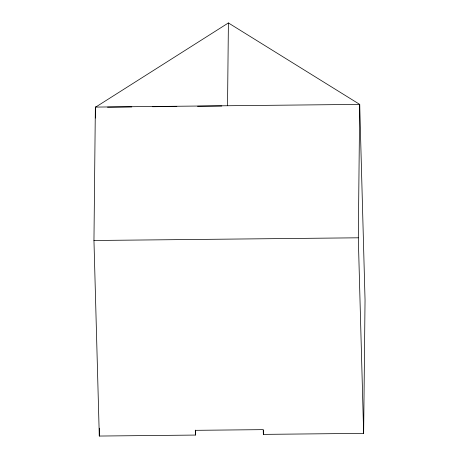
<?xml version="1.0" encoding="UTF-8"?>
<svg xmlns="http://www.w3.org/2000/svg" width="459" height="459" viewBox="0 0 459 459"><rect width="100%" height="100%" fill="white"/><g stroke="black" fill="none" stroke-linecap="round" stroke-linejoin="round"><path stroke-width="0.69" d="M93.957 240.493L95.357 107.085L359.707 104.394L365.043 299.951L363.643 433.359L263.346 434.38L263.214 429.635L195.304 430.33L195.436 435.069L99.293 436.05L93.957 240.493L358.307 237.802L359.707 104.394L228.398 22.95L227.532 105.742M99.293 436.05L99.379 428.201M195.436 435.069L195.488 430.1M263.346 434.38L263.386 430.117M95.363 107.303L228.398 22.95M107.509 107.177L131.802 106.93M152.52 106.723L176.813 106.471M197.531 106.264L221.823 106.012M358.307 237.802L363.643 433.359M95.357 107.085L95.656 118.038"/></g></svg>
